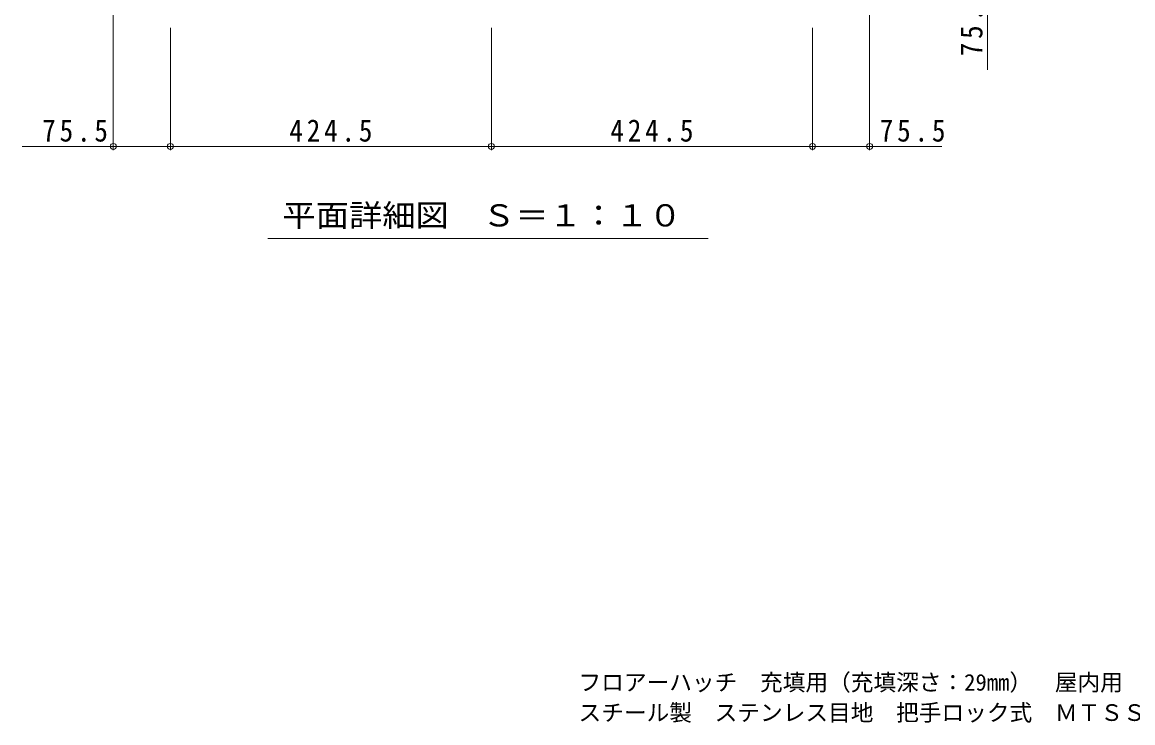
# Model space of a CAD drawing. Units: millimetres, scale not verified. Extents: x -1759 to 1848, y -1364 to 1218.
# Drawn here: x -1529 to -60, y -1364 to -438 of the extents above; entities that cross this region are included whole.
import ezdxf
from ezdxf.enums import TextEntityAlignment as Align

# ---------------------------------------------------------------- set-up
doc = ezdxf.new("R2010")
doc.units = ezdxf.units.MM
doc.header["$LTSCALE"] = 10
doc.header["$PDMODE"] = 32
doc.header["$PDSIZE"] = 8
doc.layers.add('C-4_寸法', color=7, linetype='Continuous', lineweight=9)
doc.layers.add('F-5_F-5ﾚｲﾔ', color=7, linetype='Continuous')
doc.styles.add('ＭＳ ゴシック', font='')
doc.styles.get('ＭＳ ゴシック').set_extended_font_data('MS Gothic')

msp = doc.modelspace()

# ---------------------------------------------------------------- linework, layer by layer
at = {"layer": 'C-4_寸法'}
for p, q in [((-252.41, -382.3), (-252.41, -501.2)), ((-1408.11, -397.3), (-1408.11, -607.46)), ((-408.11, -397.3), (-408.11, -607.46)), ((-1332.61, -445.8), (-1332.61, -607.46)), ((-908.11, -445.8), (-908.11, -607.46)), ((-483.61, -445.8), (-483.61, -607.46)), ((-1408.11, -602.46), (-1528.51, -602.46)), ((-908.11, -602.46), (-483.61, -602.46)), ((-483.61, -602.46), (-408.11, -602.46)), ((-408.11, -602.46), (-312.55, -602.46)), ((-1203.75, -723.93), (-621.46, -723.93))]:
    msp.add_line(p, q, dxfattribs=at)
msp.add_lwpolyline([(-1408.11, -602.46), (-1332.61, -602.46), (-908.11, -602.46)], dxfattribs=at)
for p in [(-1408.11, -602.46), (-1332.61, -602.46), (-908.11, -602.46), (-483.61, -602.46), (-408.11, -602.46)]:
    msp.add_point(p, dxfattribs=at)

# ---------------------------------------------------------------- texts
at = {"layer": 'C-4_寸法', "color": 2, "style": 'ＭＳ ゴシック', "width": 1.1}
msp.add_text('平面詳細図\u3000Ｓ＝１：１０', height=29.33, dxfattribs=at).set_placement((-1184.46, -716.95), align=Align.BOTTOM_LEFT)
at = {"layer": 'C-4_寸法', "color": 2, "insert": (-258.41, -483.36), "char_height": 29.33, "attachment_point": 7, "rotation": 90, "style": 'ＭＳ ゴシック'}
msp.add_mtext('\\T1.28;\\W0.9;75.5', dxfattribs=at)
at = {"layer": 'C-4_寸法', "color": 2, "char_height": 29.33, "attachment_point": 7, "style": 'ＭＳ ゴシック'}
for s, insert in [('\\T1.28;\\W0.9;75.5', (-1502.06, -596.46)), ('\\T1.28;\\W0.9;424.5', (-1175.36, -596.46)), ('\\T1.28;\\W0.9;424.5', (-750.86, -596.46)), ('\\T1.28;\\W0.9;75.5', (-394.71, -596.46))]:
    msp.add_mtext(s, dxfattribs=dict(at, insert=insert))
at = {"layer": 'F-5_F-5ﾚｲﾔ', "style": 'ＭＳ ゴシック'}
for s, p in [('フロアーハッチ\u3000充填用（充填深さ：29mm）\u3000屋内用\u3000一般形', (-792.95, -1328.1)), ('スチール製\u3000ステンレス目地\u3000把手ロック式\u3000ＭＴＳＳ－Ｍ－１０００', (-792.95, -1368.1))]:
    msp.add_text(s, height=21.99, dxfattribs=at).set_placement(p, align=Align.BOTTOM_LEFT)

doc.saveas('drawing.dxf')
